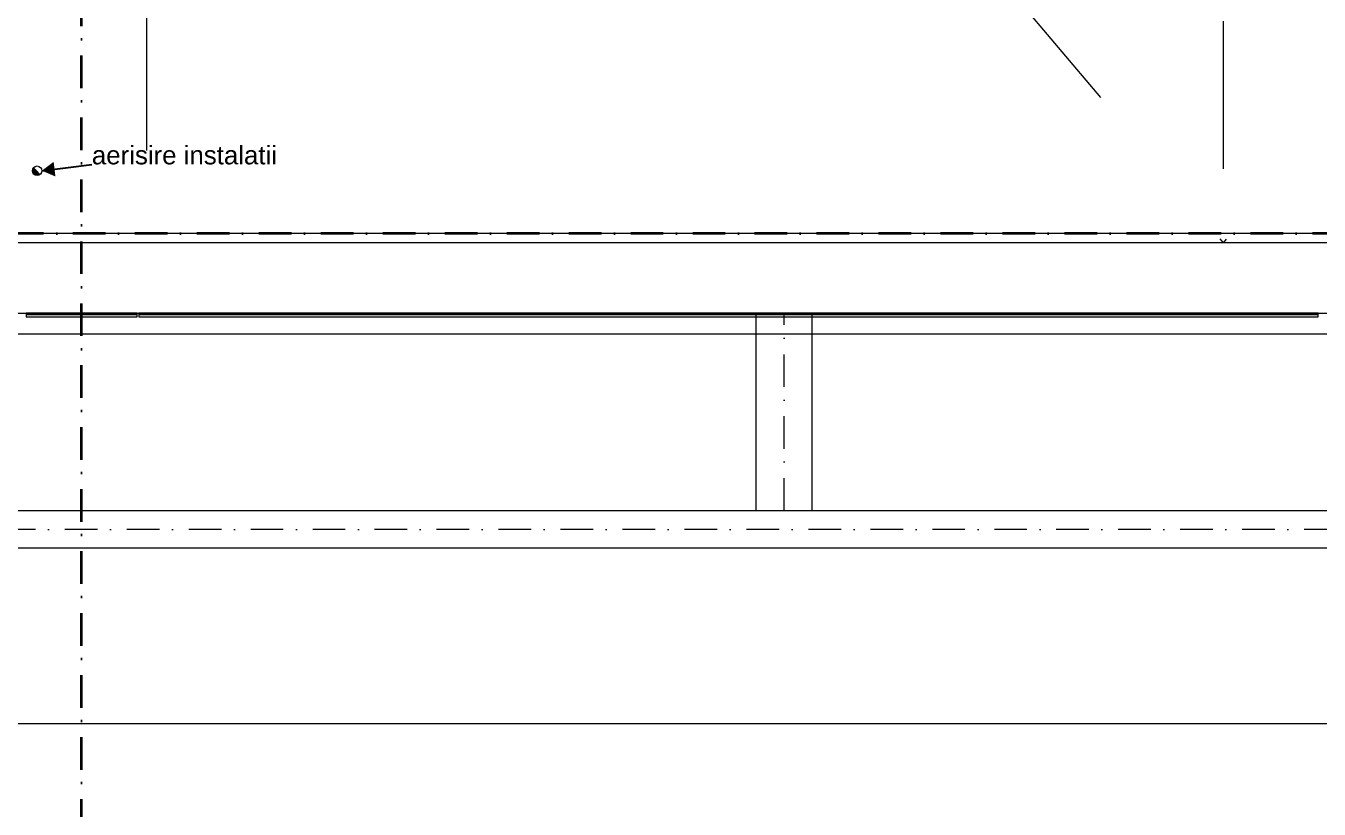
# Model space of a CAD drawing. Header units: millimetres. Extents: x 1322820 to 1391563, y 1051909 to 1098256.
# Drawn here: x 1333877 to 1340874, y 1073357 to 1077594 of the extents above; entities that cross this region are included whole.
import ezdxf
from ezdxf.enums import TextEntityAlignment as Align

# ---------------------------------------------------------------- set-up
doc = ezdxf.new("R2010")
doc.units = ezdxf.units.MM
doc.header["$MEASUREMENT"] = 0
doc.set_wipeout_variables(frame=1)
for name, pattern in [('AStair_dashed', [1800, 800, -1000]), ('Dot & Dashed', [335.138881, 176.388884, -88.194442, 0, -70.555556]), ('Wipeout_Contour', [1000, 0, -1000])]:
    doc.linetypes.add(name, pattern=pattern)
doc.layers.get('0').update_dxf_attribs({"true_color": 0x787878})
for name, color, linetype, lineweight, true_color in [('0_Pen_No__2', 7, 'Continuous', 13, 0x787878), ('arhitectura - adnotatii_Pen_No__1', 7, 'Continuous', 13, 0x787878), ('arhitectura - decoratii fatada_Pen_No__21', 7, 'Continuous', 20, 0x787878), ('arhitectura - desen 2D_Pen_No__2', 7, 'Continuous', 13, 0x787878), ('instalatii - echipamente_Pen_No__21', 7, 'Continuous', 20, 0x787878), ('instalatii - echipamente_Pen_No__244', 7, 'Continuous', 13, 0x787878), ('New_arhitectura - axe_Pen_No__201', 7, 'Continuous', 35, 0x787878), ('New_arhitectura - copertina_Pen_No__1', 7, 'Continuous', 13, 0x787878), ('New_arhitectura - desen 2D_Pen_No__2', 7, 'Continuous', 13, 0x787878), ('New_arhitectura - sort tabla_Pen_No__21', 7, 'Continuous', 20, 0x787878), ('New_rezistenta - atic_Pen_No__1', 7, 'Continuous', 13, 0x787878)]:
    doc.layers.add(name, color=color, linetype=linetype, lineweight=lineweight, true_color=true_color)
for name, color, linetype, true_color in [('arhitectura - decoratii fatada', 7, 'Continuous', 0x787878), ('New_arhitectura - axe', 7, 'Continuous', 0x787878), ('New_arhitectura - sort tabla', 7, 'Continuous', 0x787878), ('New_rezistenta - atic', 7, 'Continuous', 0x787878)]:
    doc.layers.add(name, color=color, linetype=linetype, true_color=true_color)
doc.styles.add('GENERATED_STYLE_1', font='arialbd.ttf')
doc.styles.add('GENERATED_STYLE_2', font='arial.ttf')
doc.dimstyles.new('GENERATED_STYLE__2', dxfattribs={"dimtxt": 0.18, "dimasz": 76, "dimexe": 0.18, "dimexo": 0.0625, "dimgap": 0.09, "dimtad": 0, "dimtih": 1, "dimtoh": 1, "dimdec": 4, "dimzin": 0, "dimdsep": 46, "dimcen": 0.09, "dimadec": 0, "dimazin": 0, "dimtfac": 1, "dimtdec": 4, "dimtmove": 0, "dimatfit": 3, "dimldrblk": 'ARROWHEAD_16', "dimfxl": 1, "dimtolj": 1, "dimtzin": 0, "dimarcsym": 0})
pattern_1 = [(0, (1356235.236, 1078942.57), (0, 30), [])]

# ---------------------------------------------------------------- blocks, each defined once
blk = doc.blocks.new('HEA Beam 23')
at = {"layer": 'New_arhitectura - copertina_Pen_No__1', "color": 7, "linetype": 'Continuous', "lineweight": 13}
for p, q in [((600, 150), (0, 150)), ((0, 150), (0, 0)), ((1200, 150), (600, 150)), ((1200, 0), (1200, 150)), ((0, 0), (0, -150)), ((1200, -150), (1200, 0)), ((0, -150), (600, -150)), ((600, -150), (1200, -150))]:
    blk.add_line(p, q, dxfattribs=at)
at = {"layer": 'New_arhitectura - copertina_Pen_No__1', "color": 7, "linetype": 'Dot & Dashed', "lineweight": 13}
blk.add_line((0, 0), (1200, 0), dxfattribs=at)
blk = doc.blocks.new('Slab_1_1', base_point=(1346478.5, 1090720.6))
at = {"layer": 'New_arhitectura - sort tabla_Pen_No__21', "color": 7, "linetype": 'Continuous', "lineweight": 20, "flags": 128}
blk.add_lwpolyline([(1346478.5, 1090720.6), (1326678.5, 1090720.6), (1326678.5, 1075928.7), (1355428.5, 1075928.7), (1355428.5, 1056170.7), (1372848.5, 1056170.7), (1372848.5, 1096120.6), (1355278.5, 1096120.6), (1355278.5, 1089268.7), (1355828.5, 1089268.7), (1355828.5, 1095570.6), (1372228.5, 1095570.6), (1372228.5, 1056720.7), (1355978.5, 1056720.7), (1355978.5, 1076470.6), (1327228.5, 1076470.6), (1327228.5, 1090170.6), (1346478.5, 1090170.6)], close=True, dxfattribs=at)
blk = doc.blocks.new('Wall_21_1', base_point=(1327178.5, 1076420.6))
at = {"color": 254, "linetype": 'Wipeout_Contour', "lineweight": 0, "ltscale": 6878096.311736722}
blk.add_wipeout([(1326828.5, 1076040.6), (1355548.5, 1076040.6), (1355548.5, 1076070.6), (1326828.5, 1076070.6)], dxfattribs=at).dxf.layer = 'New_rezistenta - atic'
at = {"color": 254, "linetype": 'Wipeout_Contour', "lineweight": 0, "ltscale": 6878461.355997408}
blk.add_wipeout([(1326928.5, 1076070.6), (1355578.5, 1076070.6), (1355578.5, 1076170.6), (1326928.5, 1076170.6)], dxfattribs=at).dxf.layer = 'New_rezistenta - atic'
at = {"layer": 'New_rezistenta - atic_Pen_No__1', "color": 7, "linetype": 'Continuous', "lineweight": 13, "flags": 128}
blk.add_lwpolyline([(1326828.5, 1076040.6), (1355548.5, 1076040.6)], dxfattribs=at)
at = {"color": 254, "linetype": 'Wipeout_Contour', "lineweight": 0, "ltscale": 6879444.428769613}
blk.add_wipeout([(1327178.5, 1076170.6), (1355678.5, 1076170.6), (1355678.5, 1076420.6), (1327178.5, 1076420.6)], dxfattribs=at).dxf.layer = 'New_rezistenta - atic'
at = {"layer": 'New_rezistenta - atic_Pen_No__1', "color": 7, "linetype": 'Continuous', "lineweight": 13, "flags": 128}
blk.add_lwpolyline([(1355928.5, 1076420.6), (1327178.5, 1076420.6)], dxfattribs=at)
blk = doc.blocks.new('Wall_86_1', base_point=(1340868.5, 1076020.6))
at = {"layer": 'arhitectura - decoratii fatada', "linetype": 'Continuous', "lineweight": 0, "true_color": 0x000000}
h = blk.add_hatch(dxfattribs=at)
h.set_pattern_fill('PLYWOOD_0001', color=18, style=0, pattern_type=2)
h.set_pattern_definition(pattern_1)
h.paths.add_polyline_path([(1340868.5, 1076040.6), (1334488.5, 1076040.6), (1334488.5, 1076020.6), (1340868.5, 1076020.6)])
at = {"layer": 'arhitectura - decoratii fatada_Pen_No__21', "color": 7, "linetype": 'Continuous', "lineweight": 20, "flags": 128}
for points in [[(1340868.5, 1076040.6), (1334488.5, 1076040.6)], [(1334488.5, 1076040.6), (1334488.5, 1076020.6)], [(1334488.5, 1076020.6), (1340868.5, 1076020.6)], [(1340868.5, 1076020.6), (1340868.5, 1076040.6)]]:
    blk.add_lwpolyline(points, dxfattribs=at)
blk = doc.blocks.new('Wall_91_1', base_point=(1334478.5, 1076020.6))
at = {"layer": 'arhitectura - decoratii fatada', "linetype": 'Continuous', "lineweight": 0, "true_color": 0x000000}
h = blk.add_hatch(dxfattribs=at)
h.set_pattern_fill('PLYWOOD_0001', color=18, style=0, pattern_type=2)
h.set_pattern_definition(pattern_1)
h.paths.add_polyline_path([(1334478.5, 1076040.6), (1333878.5, 1076040.6), (1333878.5, 1076020.6), (1334478.5, 1076020.6)])
at = {"layer": 'arhitectura - decoratii fatada_Pen_No__21', "color": 7, "linetype": 'Continuous', "lineweight": 20, "flags": 128}
for points in [[(1334478.5, 1076040.6), (1333878.5, 1076040.6)], [(1333878.5, 1076040.6), (1333878.5, 1076020.6)], [(1333878.5, 1076020.6), (1334478.5, 1076020.6)], [(1334478.5, 1076020.6), (1334478.5, 1076040.6)]]:
    blk.add_lwpolyline(points, dxfattribs=at)
blk = doc.blocks.new('UAP Beam 23_4')
at = {"layer": 'New_arhitectura - copertina_Pen_No__1', "color": 7, "linetype": 'Continuous', "lineweight": 13}
for p, q in [((14375, 100), (100, 100)), ((28850, 100), (14375, 100)), ((-100, -100), (14375, -100)), ((14375, -100), (28650, -100))]:
    blk.add_line(p, q, dxfattribs=at)
at = {"layer": 'New_arhitectura - copertina_Pen_No__1', "color": 7, "linetype": 'Dot & Dashed', "lineweight": 13}
blk.add_line((0, 0), (28750, 0), dxfattribs=at)
blk = doc.blocks.new('ARROWHEAD_16')
at = {"linetype": 'Continuous', "lineweight": 0}
blk.add_hatch(color=0, dxfattribs=at).paths.add_polyline_path([(-0.9093, 0.525), (0, 0), (-0.9093, -0.525)])
at = {"color": 0, "linetype": 'Continuous', "lineweight": 0}
blk.add_line((0, 0), (-1, 0), dxfattribs=at)
blk = doc.blocks.new('Standard grid marker')
at = {"layer": 'New_arhitectura - axe_Pen_No__201', "linetype": 'Dot & Dashed', "lineweight": 35}
blk.add_line((1000, 0), (43350, 0), dxfattribs=at)
at = {"layer": 'New_arhitectura - axe_Pen_No__201', "lineweight": 35, "style": 'GENERATED_STYLE_1'}
for tag, p in [('AC_MarkerText_1_0', (-106.1, 7.1)), ('AC_MarkerText_1_1', (44456, 7.1))]:
    blk.add_attdef(tag, text='', height=125, rotation=270, dxfattribs=at).set_placement(p, align=Align.MIDDLE_CENTER)
blk = doc.blocks.new('Standard grid marker_7')
at = {"layer": 'New_arhitectura - axe_Pen_No__201', "linetype": 'Dot & Dashed', "lineweight": 35}
blk.add_line((1000, 0), (32396.9, 0), dxfattribs=at)
at = {"layer": 'New_arhitectura - axe_Pen_No__201', "lineweight": 35, "style": 'GENERATED_STYLE_1'}
blk.add_attdef('AC_MarkerText_1', text='', height=125, rotation=180, dxfattribs=at).set_placement((33503, 7.1), align=Align.MIDDLE_CENTER)
blk = doc.blocks.new('terasa')
at = {"layer": 'instalatii - echipamente_Pen_No__244', "linetype": 'Continuous', "lineweight": 13}
blk.add_hatch(color=256, dxfattribs=at).paths.add_polyline_path([(1333955.22, 1076792.286), (1333920.663, 1076829.834, 0.41421356), (1333919.167, 1076793.782, 0.41421356)])
at = {"layer": 'instalatii - echipamente_Pen_No__21', "linetype": 'Continuous', "lineweight": 20}
blk.add_circle((1333938.086, 1076810.902), 25.515, dxfattribs=at)
at = {"layer": 'New_arhitectura - desen 2D_Pen_No__2', "linetype": 'AStair_dashed', "lineweight": 13}
for p, q in [((1334529.618, 1090320.6), (1334529.618, 1076317.999)), ((1340349.957, 1090220.6), (1340354.105, 1075928.745)), ((1334529.618, 1083319.3), (1340353.962, 1076420.6))]:
    blk.add_line(p, q, dxfattribs=at)
at = {"layer": 'New_arhitectura - copertina_Pen_No__1', "linetype": 'Continuous', "lineweight": 13, "xscale": -1, "zscale": 1000, "rotation": 270}
blk.add_blockref('HEA Beam 23', (1337978.517, 1074970.6), dxfattribs=at)
at = {"layer": 'New_arhitectura - copertina_Pen_No__1', "linetype": 'Continuous', "lineweight": 13, "zscale": 1000, "rotation": 180}
blk.add_blockref('UAP Beam 23_4', (1354378.539, 1074870.6), dxfattribs=at)
at = {"layer": 'New_arhitectura - sort tabla', "linetype": 'Continuous', "lineweight": 20}
blk.add_blockref('Slab_1_1', (1346478.502, 1090720.6), dxfattribs=at)
at = {"layer": 'arhitectura - adnotatii_Pen_No__1', "linetype": 'Continuous', "lineweight": 13, "insert": (1334234.261, 1076843.618), "char_height": 100, "attachment_point": 7, "style": 'GENERATED_STYLE_2'}
blk.add_mtext('\\A1;aerisire instalatii', dxfattribs=at)
at = {"layer": 'arhitectura - adnotatii_Pen_No__1', "linetype": 'Continuous', "lineweight": 13, "annotation_type": 0, "has_hookline": 1, "hookline_direction": 0, "text_width": 987.04}
blk.add_leader([(1333963.601, 1076810.902), (1334234.171, 1076843.618)], dimstyle='GENERATED_STYLE__2', dxfattribs=at)
at = {"layer": 'New_rezistenta - atic', "lineweight": 20}
blk.add_blockref('Wall_21_1', (1327178.502, 1076420.6), dxfattribs=at)
at = {"layer": '0_Pen_No__2', "linetype": 'Continuous', "lineweight": 13}
blk.add_lwpolyline([(1326678.502, 1075928.745), (1326678.502, 1073820.699), (1355078.539, 1073820.699), (1355078.539, 1076040.6)], dxfattribs=at)
at = {"layer": 'arhitectura - desen 2D_Pen_No__2', "linetype": 'AStair_dashed', "lineweight": 13}
blk.add_line((1346174.302, 1083319.3), (1340353.962, 1076420.6), dxfattribs=at)
at = {"layer": 'arhitectura - decoratii fatada', "lineweight": 20}
for name, p in [('Wall_91_1', (1334478.502, 1076020.6)), ('Wall_86_1', (1340868.502, 1076020.6))]:
    blk.add_blockref(name, p, dxfattribs=at)
at = {"layer": 'New_arhitectura - axe', "linetype": 'Continuous', "lineweight": 13, "zscale": 1000}
for name, p, rotation in [('Standard grid marker', (1334178.502, 1052120.65), 90), ('Standard grid marker_7', (1356428.539, 1076470.699), 180)]:
    blk.add_blockref(name, p, dxfattribs=dict(at, rotation=rotation))

msp = doc.modelspace()

# ---------------------------------------------------------------- block references
msp.add_blockref('terasa', (0, 0))

doc.saveas('drawing.dxf')
